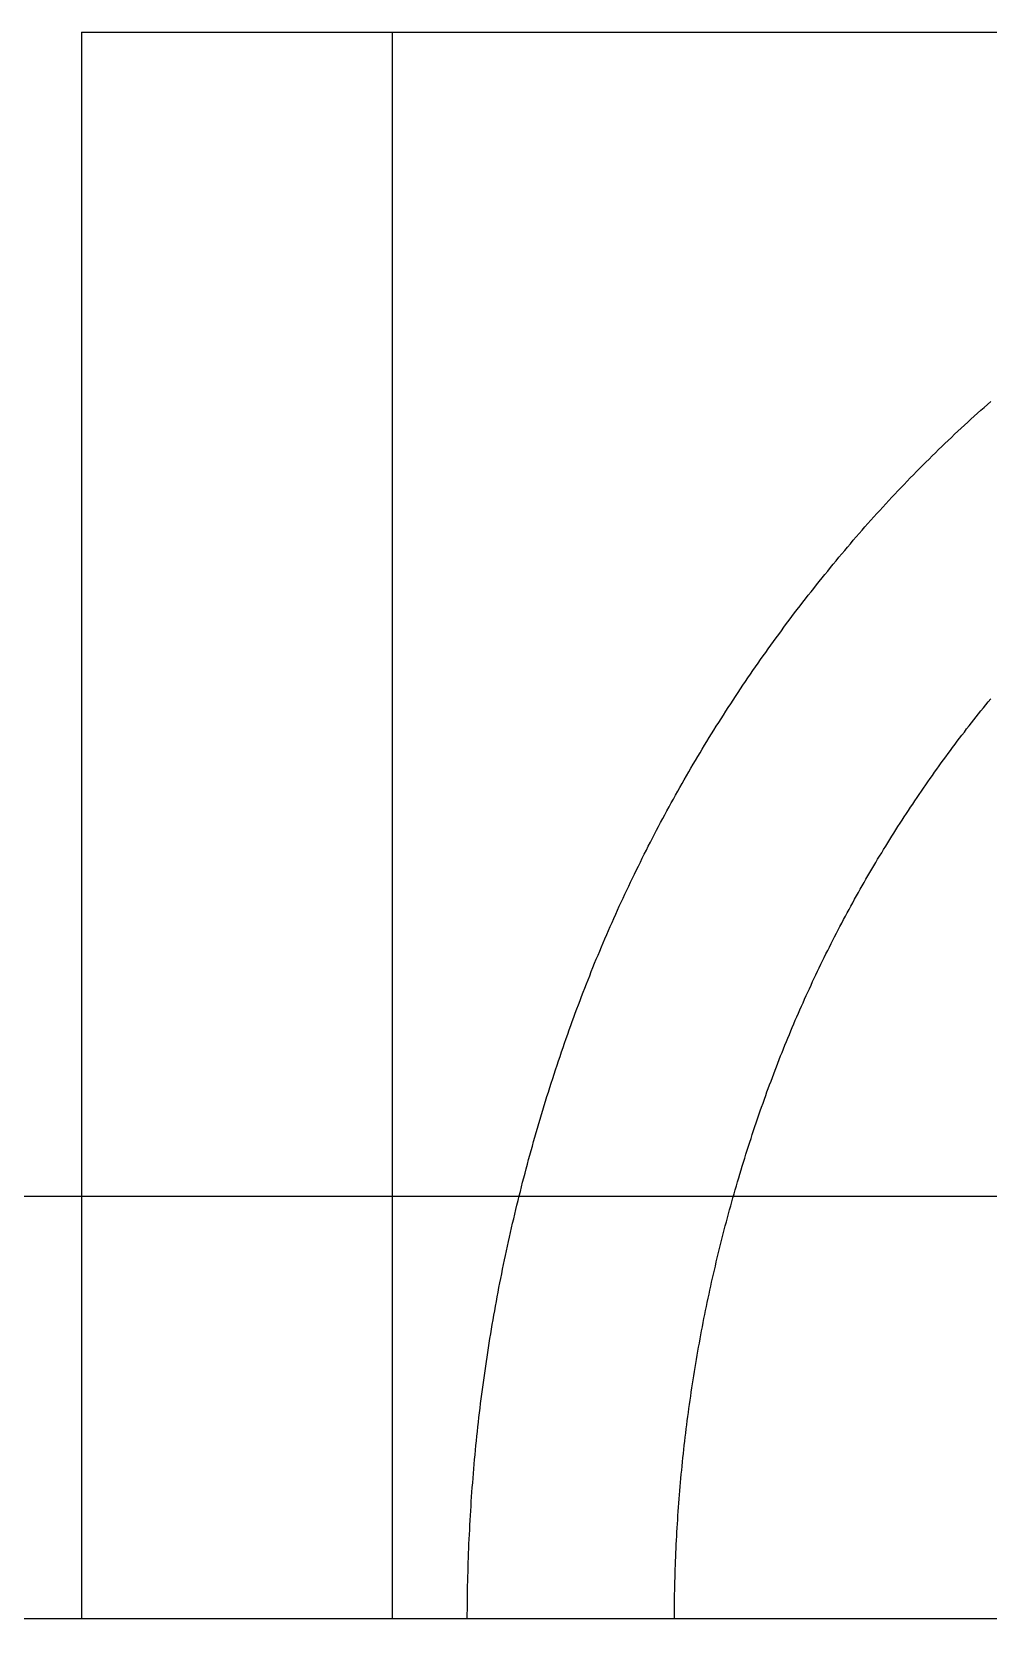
# Model space of a CAD drawing. Header units: millimetres. Extents: x 340 to 1003762, y 22 to 362022.
# Drawn here: x 612918.3 to 613039.3, y 291657.9 to 291861.9 of the extents above; entities that cross this region are included whole.
import ezdxf

# ---------------------------------------------------------------- set-up
doc = ezdxf.new("R2010")
doc.units = ezdxf.units.MM
for name, color, linetype in [('A-DEMOLICION SV', 40, 'Continuous'), ('LSBB_P_002 - PLANTA 1° NIVEL SALA DE VENTAS$0$A-Equipamiento acero inox', 8, 'Continuous'), ('LSBB_P_002 - PLANTA 1° NIVEL SALA DE VENTAS$0$A-TRAS-EQPM', 8, 'Continuous')]:
    doc.layers.add(name, color=color, linetype=linetype)

# ---------------------------------------------------------------- blocks, each defined once
blk = doc.blocks.new('LSBB_P_002 - PLANTA 1° NIVEL SALA DE VENTAS$0$laminadora')
at = {"layer": 'LSBB_P_002 - PLANTA 1° NIVEL SALA DE VENTAS$0$A-TRAS-EQPM'}
for p, q in [((-175623.292, 30446.937), (-175623.292, 30488.198)), ((-175643.37, 30462.806), (-175643.37, 30427.907)), ((-175631.84, 30458.346), (-175631.802, 30458.376)), ((-175631.802, 30458.376), (-175631.765, 30458.407)), ((-175631.765, 30458.407), (-175631.727, 30458.438)), ((-175628.039, 30458.355), (-175628.001, 30458.397)), ((-175628.001, 30458.397), (-175627.964, 30458.44)), ((-175632.07, 30458.164), (-175632.031, 30458.194)), ((-175632.031, 30458.194), (-175631.993, 30458.224)), ((-175631.993, 30458.224), (-175631.955, 30458.254)), ((-175631.955, 30458.254), (-175631.916, 30458.285)), ((-175631.916, 30458.285), (-175631.878, 30458.315)), ((-175631.878, 30458.315), (-175631.84, 30458.346)), ((-175628.227, 30458.147), (-175628.189, 30458.188)), ((-175628.189, 30458.188), (-175628.151, 30458.23)), ((-175628.151, 30458.23), (-175628.114, 30458.271)), ((-175628.114, 30458.271), (-175628.076, 30458.313)), ((-175628.076, 30458.313), (-175628.039, 30458.355)), ((-175632.341, 30457.957), (-175632.302, 30457.987)), ((-175632.302, 30457.987), (-175632.263, 30458.016)), ((-175632.263, 30458.016), (-175632.224, 30458.045)), ((-175632.224, 30458.045), (-175632.186, 30458.075)), ((-175632.186, 30458.075), (-175632.147, 30458.105)), ((-175632.147, 30458.105), (-175632.108, 30458.134)), ((-175632.108, 30458.134), (-175632.07, 30458.164)), ((-175628.419, 30457.941), (-175628.38, 30457.982)), ((-175628.38, 30457.982), (-175628.342, 30458.023)), ((-175628.342, 30458.023), (-175628.303, 30458.064)), ((-175628.303, 30458.064), (-175628.265, 30458.105)), ((-175628.265, 30458.105), (-175628.227, 30458.147)), ((-175632.617, 30457.756), (-175632.577, 30457.785)), ((-175632.577, 30457.785), (-175632.538, 30457.813)), ((-175632.538, 30457.813), (-175632.498, 30457.842)), ((-175632.498, 30457.842), (-175632.459, 30457.871)), ((-175632.459, 30457.871), (-175632.419, 30457.899)), ((-175632.419, 30457.899), (-175632.38, 30457.928)), ((-175632.38, 30457.928), (-175632.341, 30457.957)), ((-175628.614, 30457.738), (-175628.574, 30457.779)), ((-175628.574, 30457.779), (-175628.535, 30457.819)), ((-175628.535, 30457.819), (-175628.496, 30457.859)), ((-175628.496, 30457.859), (-175628.457, 30457.9)), ((-175628.457, 30457.9), (-175628.419, 30457.941)), ((-175632.936, 30457.533), (-175632.896, 30457.561)), ((-175632.896, 30457.561), (-175632.856, 30457.588)), ((-175632.856, 30457.588), (-175632.816, 30457.616)), ((-175632.816, 30457.616), (-175632.776, 30457.644)), ((-175632.776, 30457.644), (-175632.736, 30457.672)), ((-175632.736, 30457.672), (-175632.696, 30457.7)), ((-175632.696, 30457.7), (-175632.656, 30457.728)), ((-175632.656, 30457.728), (-175632.617, 30457.756)), ((-175628.812, 30457.539), (-175628.772, 30457.579)), ((-175628.772, 30457.579), (-175628.732, 30457.618)), ((-175628.732, 30457.618), (-175628.693, 30457.658)), ((-175628.693, 30457.658), (-175628.653, 30457.698)), ((-175628.653, 30457.698), (-175628.614, 30457.738)), ((-175633.22, 30457.344), (-175633.18, 30457.371)), ((-175633.18, 30457.371), (-175633.139, 30457.398)), ((-175633.139, 30457.398), (-175633.098, 30457.425)), ((-175633.098, 30457.425), (-175633.058, 30457.452)), ((-175633.058, 30457.452), (-175633.017, 30457.479)), ((-175633.017, 30457.479), (-175632.977, 30457.506)), ((-175632.977, 30457.506), (-175632.936, 30457.533)), ((-175629.013, 30457.343), (-175628.973, 30457.382)), ((-175628.973, 30457.382), (-175628.932, 30457.421)), ((-175628.932, 30457.421), (-175628.892, 30457.46)), ((-175628.892, 30457.46), (-175628.852, 30457.499)), ((-175628.852, 30457.499), (-175628.812, 30457.539)), ((-175633.549, 30457.135), (-175633.508, 30457.161)), ((-175633.508, 30457.161), (-175633.467, 30457.187)), ((-175633.467, 30457.187), (-175633.426, 30457.213)), ((-175633.426, 30457.213), (-175633.384, 30457.239)), ((-175633.384, 30457.239), (-175633.343, 30457.265)), ((-175633.343, 30457.265), (-175633.302, 30457.291)), ((-175633.302, 30457.291), (-175633.261, 30457.318)), ((-175633.261, 30457.318), (-175633.22, 30457.344)), ((-175629.259, 30457.112), (-175629.218, 30457.15)), ((-175629.218, 30457.15), (-175629.177, 30457.188)), ((-175629.177, 30457.188), (-175629.136, 30457.227)), ((-175629.136, 30457.227), (-175629.095, 30457.265)), ((-175629.095, 30457.265), (-175629.054, 30457.304)), ((-175629.054, 30457.304), (-175629.013, 30457.343)), ((-175633.883, 30456.934), (-175633.841, 30456.958)), ((-175633.841, 30456.958), (-175633.799, 30456.983)), ((-175633.799, 30456.983), (-175633.758, 30457.008)), ((-175633.758, 30457.008), (-175633.716, 30457.033)), ((-175633.716, 30457.033), (-175633.674, 30457.059)), ((-175633.674, 30457.059), (-175633.633, 30457.084)), ((-175633.633, 30457.084), (-175633.591, 30457.11)), ((-175633.591, 30457.11), (-175633.549, 30457.135)), ((-175629.467, 30456.923), (-175629.425, 30456.96)), ((-175629.425, 30456.96), (-175629.384, 30456.998)), ((-175629.384, 30456.998), (-175629.342, 30457.036)), ((-175629.342, 30457.036), (-175629.301, 30457.074)), ((-175629.301, 30457.074), (-175629.259, 30457.112)), ((-175634.264, 30456.716), (-175634.222, 30456.74)), ((-175634.222, 30456.74), (-175634.179, 30456.764)), ((-175634.179, 30456.764), (-175634.137, 30456.788)), ((-175634.137, 30456.788), (-175634.094, 30456.812)), ((-175634.094, 30456.812), (-175634.052, 30456.836)), ((-175634.052, 30456.836), (-175634.01, 30456.86)), ((-175634.01, 30456.86), (-175633.967, 30456.885)), ((-175633.967, 30456.885), (-175633.925, 30456.909)), ((-175633.925, 30456.909), (-175633.883, 30456.934)), ((-175629.679, 30456.737), (-175629.636, 30456.774)), ((-175629.636, 30456.774), (-175629.594, 30456.811)), ((-175629.594, 30456.811), (-175629.552, 30456.848)), ((-175629.552, 30456.848), (-175629.509, 30456.885)), ((-175629.509, 30456.885), (-175629.467, 30456.923)), ((-175634.607, 30456.531), (-175634.564, 30456.554)), ((-175634.564, 30456.554), (-175634.521, 30456.577)), ((-175634.521, 30456.577), (-175634.478, 30456.6)), ((-175634.478, 30456.6), (-175634.435, 30456.623)), ((-175634.435, 30456.623), (-175634.392, 30456.646)), ((-175634.392, 30456.646), (-175634.35, 30456.669)), ((-175634.35, 30456.669), (-175634.307, 30456.693)), ((-175634.307, 30456.693), (-175634.264, 30456.716)), ((-175629.936, 30456.519), (-175629.893, 30456.555)), ((-175629.893, 30456.555), (-175629.85, 30456.591)), ((-175629.85, 30456.591), (-175629.807, 30456.627)), ((-175629.807, 30456.627), (-175629.764, 30456.664)), ((-175629.764, 30456.664), (-175629.721, 30456.7)), ((-175629.721, 30456.7), (-175629.679, 30456.737)), ((-175635.042, 30456.311), (-175634.999, 30456.333)), ((-175634.999, 30456.333), (-175634.955, 30456.354)), ((-175634.955, 30456.354), (-175634.911, 30456.376)), ((-175634.911, 30456.376), (-175634.868, 30456.398)), ((-175634.868, 30456.398), (-175634.824, 30456.42)), ((-175634.824, 30456.42), (-175634.781, 30456.442)), ((-175634.781, 30456.442), (-175634.737, 30456.464)), ((-175634.737, 30456.464), (-175634.694, 30456.486)), ((-175634.694, 30456.486), (-175634.651, 30456.509)), ((-175634.651, 30456.509), (-175634.607, 30456.531)), ((-175630.197, 30456.305), (-175630.153, 30456.34)), ((-175630.153, 30456.34), (-175630.11, 30456.376)), ((-175630.11, 30456.376), (-175630.066, 30456.411)), ((-175630.066, 30456.411), (-175630.023, 30456.447)), ((-175630.023, 30456.447), (-175629.979, 30456.483)), ((-175629.979, 30456.483), (-175629.936, 30456.519)), ((-175635.439, 30456.124), (-175635.395, 30456.145)), ((-175635.395, 30456.145), (-175635.35, 30456.165)), ((-175635.35, 30456.165), (-175635.306, 30456.185)), ((-175635.306, 30456.185), (-175635.262, 30456.206)), ((-175635.262, 30456.206), (-175635.218, 30456.227)), ((-175635.218, 30456.227), (-175635.174, 30456.248)), ((-175635.174, 30456.248), (-175635.13, 30456.269)), ((-175635.13, 30456.269), (-175635.086, 30456.29)), ((-175635.086, 30456.29), (-175635.042, 30456.311)), ((-175630.462, 30456.095), (-175630.417, 30456.13)), ((-175630.417, 30456.13), (-175630.373, 30456.165)), ((-175630.373, 30456.165), (-175630.329, 30456.199)), ((-175630.329, 30456.199), (-175630.285, 30456.234)), ((-175630.285, 30456.234), (-175630.241, 30456.269)), ((-175630.241, 30456.269), (-175630.197, 30456.305)), ((-175635.93, 30455.909), (-175635.885, 30455.928)), ((-175635.885, 30455.928), (-175635.84, 30455.947)), ((-175635.84, 30455.947), (-175635.795, 30455.966)), ((-175635.795, 30455.966), (-175635.751, 30455.986)), ((-175635.751, 30455.986), (-175635.706, 30456.005)), ((-175635.706, 30456.005), (-175635.661, 30456.025)), ((-175635.661, 30456.025), (-175635.617, 30456.044)), ((-175635.617, 30456.044), (-175635.572, 30456.064)), ((-175635.572, 30456.064), (-175635.528, 30456.084)), ((-175635.528, 30456.084), (-175635.483, 30456.104)), ((-175635.483, 30456.104), (-175635.439, 30456.124)), ((-175630.73, 30455.89), (-175630.685, 30455.924)), ((-175630.685, 30455.924), (-175630.64, 30455.958)), ((-175630.64, 30455.958), (-175630.595, 30455.992)), ((-175630.595, 30455.992), (-175630.551, 30456.026)), ((-175630.551, 30456.026), (-175630.506, 30456.061)), ((-175630.506, 30456.061), (-175630.462, 30456.095)), ((-175636.428, 30455.71), (-175636.382, 30455.728)), ((-175636.382, 30455.728), (-175636.337, 30455.745)), ((-175636.337, 30455.745), (-175636.291, 30455.763)), ((-175636.291, 30455.763), (-175636.246, 30455.781)), ((-175636.246, 30455.781), (-175636.201, 30455.799)), ((-175636.201, 30455.799), (-175636.156, 30455.817)), ((-175636.156, 30455.817), (-175636.11, 30455.835)), ((-175636.11, 30455.835), (-175636.065, 30455.854)), ((-175636.065, 30455.854), (-175636.02, 30455.872)), ((-175636.02, 30455.872), (-175635.975, 30455.891)), ((-175635.975, 30455.891), (-175635.93, 30455.909)), ((-175631.002, 30455.69), (-175630.956, 30455.723)), ((-175630.956, 30455.723), (-175630.911, 30455.756)), ((-175630.911, 30455.756), (-175630.865, 30455.79)), ((-175630.865, 30455.79), (-175630.82, 30455.823)), ((-175630.82, 30455.823), (-175630.775, 30455.857)), ((-175630.775, 30455.857), (-175630.73, 30455.89)), ((-175636.991, 30455.506), (-175636.942, 30455.523)), ((-175636.942, 30455.523), (-175636.892, 30455.54)), ((-175636.892, 30455.54), (-175636.843, 30455.558)), ((-175636.843, 30455.558), (-175636.794, 30455.575)), ((-175636.794, 30455.575), (-175636.748, 30455.592)), ((-175636.748, 30455.592), (-175636.702, 30455.608)), ((-175636.702, 30455.608), (-175636.656, 30455.625)), ((-175636.656, 30455.625), (-175636.61, 30455.642)), ((-175636.61, 30455.642), (-175636.565, 30455.659)), ((-175636.565, 30455.659), (-175636.519, 30455.676)), ((-175636.519, 30455.676), (-175636.473, 30455.693)), ((-175636.473, 30455.693), (-175636.428, 30455.71)), ((-175631.277, 30455.495), (-175631.231, 30455.527)), ((-175631.231, 30455.527), (-175631.185, 30455.559)), ((-175631.185, 30455.559), (-175631.139, 30455.592)), ((-175631.139, 30455.592), (-175631.093, 30455.625)), ((-175631.093, 30455.625), (-175631.047, 30455.657)), ((-175631.047, 30455.657), (-175631.002, 30455.69)), ((-175637.589, 30455.311), (-175637.539, 30455.327)), ((-175637.539, 30455.327), (-175637.489, 30455.342)), ((-175637.489, 30455.342), (-175637.439, 30455.358)), ((-175637.439, 30455.358), (-175637.389, 30455.374)), ((-175637.389, 30455.374), (-175637.339, 30455.39)), ((-175637.339, 30455.39), (-175637.289, 30455.406)), ((-175637.289, 30455.406), (-175637.24, 30455.422)), ((-175637.24, 30455.422), (-175637.19, 30455.439)), ((-175637.19, 30455.439), (-175637.14, 30455.456)), ((-175637.14, 30455.456), (-175637.091, 30455.472)), ((-175637.091, 30455.472), (-175637.041, 30455.489)), ((-175637.041, 30455.489), (-175636.991, 30455.506)), ((-175631.555, 30455.304), (-175631.509, 30455.335)), ((-175631.509, 30455.335), (-175631.462, 30455.367)), ((-175631.462, 30455.367), (-175631.416, 30455.399)), ((-175631.416, 30455.399), (-175631.369, 30455.431)), ((-175631.369, 30455.431), (-175631.323, 30455.463)), ((-175631.323, 30455.463), (-175631.277, 30455.495)), ((-175638.345, 30455.094), (-175638.294, 30455.108)), ((-175638.294, 30455.108), (-175638.243, 30455.122)), ((-175638.243, 30455.122), (-175638.193, 30455.135)), ((-175638.193, 30455.135), (-175638.142, 30455.149)), ((-175638.142, 30455.149), (-175638.092, 30455.163)), ((-175638.092, 30455.163), (-175638.041, 30455.177)), ((-175638.041, 30455.177), (-175637.991, 30455.192)), ((-175637.991, 30455.192), (-175637.941, 30455.206)), ((-175637.941, 30455.206), (-175637.89, 30455.221)), ((-175637.89, 30455.221), (-175637.84, 30455.235)), ((-175637.84, 30455.235), (-175637.79, 30455.25)), ((-175637.79, 30455.25), (-175637.74, 30455.265)), ((-175637.74, 30455.265), (-175637.689, 30455.28)), ((-175637.689, 30455.28), (-175637.639, 30455.296)), ((-175637.639, 30455.296), (-175637.589, 30455.311)), ((-175631.885, 30455.088), (-175631.837, 30455.118)), ((-175631.837, 30455.118), (-175631.79, 30455.149)), ((-175631.79, 30455.149), (-175631.743, 30455.18)), ((-175631.743, 30455.18), (-175631.696, 30455.21)), ((-175631.696, 30455.21), (-175631.649, 30455.242)), ((-175631.649, 30455.242), (-175631.602, 30455.273)), ((-175631.602, 30455.273), (-175631.555, 30455.304)), ((-175639.159, 30454.897), (-175639.108, 30454.908)), ((-175639.108, 30454.908), (-175639.057, 30454.92)), ((-175639.057, 30454.92), (-175639.006, 30454.931)), ((-175639.006, 30454.931), (-175638.955, 30454.943)), ((-175638.955, 30454.943), (-175638.904, 30454.955)), ((-175638.904, 30454.955), (-175638.853, 30454.967)), ((-175638.853, 30454.967), (-175638.802, 30454.979)), ((-175638.802, 30454.979), (-175638.751, 30454.991)), ((-175638.751, 30454.991), (-175638.7, 30455.004)), ((-175638.7, 30455.004), (-175638.649, 30455.016)), ((-175638.649, 30455.016), (-175638.598, 30455.029)), ((-175638.598, 30455.029), (-175638.547, 30455.042)), ((-175638.547, 30455.042), (-175638.497, 30455.055)), ((-175638.497, 30455.055), (-175638.446, 30455.068)), ((-175638.446, 30455.068), (-175638.395, 30455.081)), ((-175638.395, 30455.081), (-175638.345, 30455.094)), ((-175632.218, 30454.878), (-175632.17, 30454.907)), ((-175632.17, 30454.907), (-175632.122, 30454.937)), ((-175632.122, 30454.937), (-175632.074, 30454.967)), ((-175632.074, 30454.967), (-175632.027, 30454.997)), ((-175632.027, 30454.997), (-175631.979, 30455.027)), ((-175631.979, 30455.027), (-175631.932, 30455.057)), ((-175631.932, 30455.057), (-175631.885, 30455.088)), ((-175640.188, 30454.699), (-175640.137, 30454.708)), ((-175640.137, 30454.708), (-175640.085, 30454.716)), ((-175640.085, 30454.716), (-175640.033, 30454.725)), ((-175640.033, 30454.725), (-175639.982, 30454.734)), ((-175639.982, 30454.734), (-175639.93, 30454.743)), ((-175639.93, 30454.743), (-175639.879, 30454.753)), ((-175639.879, 30454.753), (-175639.827, 30454.762)), ((-175639.827, 30454.762), (-175639.775, 30454.772)), ((-175639.775, 30454.772), (-175639.724, 30454.781)), ((-175639.724, 30454.781), (-175639.672, 30454.791)), ((-175639.672, 30454.791), (-175639.621, 30454.801)), ((-175639.621, 30454.801), (-175639.57, 30454.811)), ((-175639.57, 30454.811), (-175639.518, 30454.821)), ((-175639.518, 30454.821), (-175639.467, 30454.832)), ((-175639.467, 30454.832), (-175639.416, 30454.842)), ((-175639.416, 30454.842), (-175639.364, 30454.853)), ((-175639.364, 30454.853), (-175639.313, 30454.864)), ((-175639.313, 30454.864), (-175639.262, 30454.875)), ((-175639.262, 30454.875), (-175639.211, 30454.886)), ((-175639.211, 30454.886), (-175639.159, 30454.897)), ((-175632.555, 30454.675), (-175632.507, 30454.704)), ((-175632.507, 30454.704), (-175632.458, 30454.732)), ((-175632.458, 30454.732), (-175632.41, 30454.761)), ((-175632.41, 30454.761), (-175632.362, 30454.79)), ((-175632.362, 30454.79), (-175632.314, 30454.819)), ((-175632.314, 30454.819), (-175632.266, 30454.849)), ((-175632.266, 30454.849), (-175632.218, 30454.878)), ((-175641.905, 30454.493), (-175641.852, 30454.497)), ((-175641.852, 30454.497), (-175641.8, 30454.501)), ((-175641.8, 30454.501), (-175641.748, 30454.506)), ((-175641.748, 30454.506), (-175641.696, 30454.51)), ((-175641.696, 30454.51), (-175641.644, 30454.515)), ((-175641.644, 30454.515), (-175641.591, 30454.519)), ((-175641.591, 30454.519), (-175641.539, 30454.524)), ((-175641.539, 30454.524), (-175641.487, 30454.529)), ((-175641.487, 30454.529), (-175641.435, 30454.534)), ((-175641.435, 30454.534), (-175641.383, 30454.54)), ((-175641.383, 30454.54), (-175641.331, 30454.545)), ((-175641.331, 30454.545), (-175641.278, 30454.551)), ((-175641.278, 30454.551), (-175641.226, 30454.556)), ((-175641.226, 30454.556), (-175641.174, 30454.562)), ((-175641.174, 30454.562), (-175641.122, 30454.568)), ((-175641.122, 30454.568), (-175641.07, 30454.574)), ((-175641.07, 30454.574), (-175641.018, 30454.58)), ((-175641.018, 30454.58), (-175640.966, 30454.587)), ((-175640.966, 30454.587), (-175640.914, 30454.593)), ((-175640.914, 30454.593), (-175640.862, 30454.6)), ((-175640.862, 30454.6), (-175640.81, 30454.607)), ((-175640.81, 30454.607), (-175640.758, 30454.614)), ((-175640.758, 30454.614), (-175640.706, 30454.621)), ((-175640.706, 30454.621), (-175640.655, 30454.628)), ((-175640.655, 30454.628), (-175640.603, 30454.635)), ((-175640.603, 30454.635), (-175640.551, 30454.643)), ((-175640.551, 30454.643), (-175640.499, 30454.65)), ((-175640.499, 30454.65), (-175640.447, 30454.658)), ((-175640.447, 30454.658), (-175640.395, 30454.666)), ((-175640.395, 30454.666), (-175640.344, 30454.674)), ((-175640.344, 30454.674), (-175640.292, 30454.682)), ((-175640.292, 30454.682), (-175640.24, 30454.691)), ((-175640.24, 30454.691), (-175640.188, 30454.699)), ((-175632.897, 30454.479), (-175632.848, 30454.506)), ((-175632.848, 30454.506), (-175632.799, 30454.534)), ((-175632.799, 30454.534), (-175632.75, 30454.562)), ((-175632.75, 30454.562), (-175632.701, 30454.59)), ((-175632.701, 30454.59), (-175632.652, 30454.618)), ((-175632.652, 30454.618), (-175632.604, 30454.646)), ((-175632.604, 30454.646), (-175632.555, 30454.675)), ((-175643.37, 30454.438), (-175643.318, 30454.438)), ((-175643.318, 30454.438), (-175643.266, 30454.438)), ((-175643.266, 30454.438), (-175643.213, 30454.438)), ((-175643.213, 30454.438), (-175643.161, 30454.439)), ((-175643.161, 30454.439), (-175643.108, 30454.44)), ((-175643.108, 30454.44), (-175643.056, 30454.44)), ((-175643.056, 30454.44), (-175643.004, 30454.441)), ((-175643.004, 30454.441), (-175642.951, 30454.442)), ((-175642.951, 30454.442), (-175642.899, 30454.444)), ((-175642.899, 30454.444), (-175642.846, 30454.445)), ((-175642.846, 30454.445), (-175642.794, 30454.446)), ((-175642.794, 30454.446), (-175642.742, 30454.448)), ((-175642.742, 30454.448), (-175642.689, 30454.45)), ((-175642.689, 30454.45), (-175642.637, 30454.452)), ((-175642.637, 30454.452), (-175642.585, 30454.454)), ((-175642.585, 30454.454), (-175642.532, 30454.456)), ((-175642.532, 30454.456), (-175642.48, 30454.458)), ((-175642.48, 30454.458), (-175642.428, 30454.461)), ((-175642.428, 30454.461), (-175642.375, 30454.463)), ((-175642.375, 30454.463), (-175642.323, 30454.466)), ((-175642.323, 30454.466), (-175642.271, 30454.469)), ((-175642.271, 30454.469), (-175642.218, 30454.472)), ((-175642.218, 30454.472), (-175642.166, 30454.475)), ((-175642.166, 30454.475), (-175642.114, 30454.479)), ((-175642.114, 30454.479), (-175642.061, 30454.482)), ((-175642.061, 30454.482), (-175642.009, 30454.486)), ((-175642.009, 30454.486), (-175641.957, 30454.489)), ((-175641.957, 30454.489), (-175641.905, 30454.493)), ((-175633.242, 30454.289), (-175633.193, 30454.316)), ((-175633.193, 30454.316), (-175633.143, 30454.343)), ((-175633.143, 30454.343), (-175633.094, 30454.37)), ((-175633.094, 30454.37), (-175633.044, 30454.397)), ((-175633.044, 30454.397), (-175632.995, 30454.424)), ((-175632.995, 30454.424), (-175632.946, 30454.451)), ((-175632.946, 30454.451), (-175632.897, 30454.479)), ((-175633.641, 30454.082), (-175633.591, 30454.107)), ((-175633.591, 30454.107), (-175633.541, 30454.133)), ((-175633.541, 30454.133), (-175633.491, 30454.159)), ((-175633.491, 30454.159), (-175633.441, 30454.184)), ((-175633.441, 30454.184), (-175633.391, 30454.211)), ((-175633.391, 30454.211), (-175633.341, 30454.237)), ((-175633.341, 30454.237), (-175633.292, 30454.263)), ((-175633.292, 30454.263), (-175633.242, 30454.289)), ((-175634.096, 30453.859), (-175634.045, 30453.883)), ((-175634.045, 30453.883), (-175633.995, 30453.908)), ((-175633.995, 30453.908), (-175633.944, 30453.932)), ((-175633.944, 30453.932), (-175633.893, 30453.957)), ((-175633.893, 30453.957), (-175633.843, 30453.981)), ((-175633.843, 30453.981), (-175633.792, 30454.006)), ((-175633.792, 30454.006), (-175633.742, 30454.031)), ((-175633.742, 30454.031), (-175633.692, 30454.056)), ((-175633.692, 30454.056), (-175633.641, 30454.082)), ((-175634.505, 30453.671), (-175634.454, 30453.694)), ((-175634.454, 30453.694), (-175634.402, 30453.717)), ((-175634.402, 30453.717), (-175634.351, 30453.74)), ((-175634.351, 30453.74), (-175634.3, 30453.764)), ((-175634.3, 30453.764), (-175634.249, 30453.787)), ((-175634.249, 30453.787), (-175634.198, 30453.811)), ((-175634.198, 30453.811), (-175634.147, 30453.835)), ((-175634.147, 30453.835), (-175634.096, 30453.859)), ((-175634.97, 30453.471), (-175634.918, 30453.492)), ((-175634.918, 30453.492), (-175634.866, 30453.514)), ((-175634.866, 30453.514), (-175634.814, 30453.536)), ((-175634.814, 30453.536), (-175634.763, 30453.558)), ((-175634.763, 30453.558), (-175634.711, 30453.581)), ((-175634.711, 30453.581), (-175634.659, 30453.603)), ((-175634.659, 30453.603), (-175634.608, 30453.626)), ((-175634.608, 30453.626), (-175634.556, 30453.648)), ((-175634.556, 30453.648), (-175634.505, 30453.671)), ((-175635.493, 30453.263), (-175635.44, 30453.283)), ((-175635.44, 30453.283), (-175635.388, 30453.303)), ((-175635.388, 30453.303), (-175635.335, 30453.323)), ((-175635.335, 30453.323), (-175635.283, 30453.344)), ((-175635.283, 30453.344), (-175635.231, 30453.365)), ((-175635.231, 30453.365), (-175635.178, 30453.386)), ((-175635.178, 30453.386), (-175635.126, 30453.407)), ((-175635.126, 30453.407), (-175635.074, 30453.428)), ((-175635.074, 30453.428), (-175635.022, 30453.449)), ((-175635.022, 30453.449), (-175634.97, 30453.471)), ((-175636.083, 30453.048), (-175636.027, 30453.067)), ((-175636.027, 30453.067), (-175635.971, 30453.087)), ((-175635.971, 30453.087), (-175635.915, 30453.107)), ((-175635.915, 30453.107), (-175635.862, 30453.126)), ((-175635.862, 30453.126), (-175635.809, 30453.145)), ((-175635.809, 30453.145), (-175635.756, 30453.164)), ((-175635.756, 30453.164), (-175635.703, 30453.183)), ((-175635.703, 30453.183), (-175635.651, 30453.203)), ((-175635.651, 30453.203), (-175635.598, 30453.223)), ((-175635.598, 30453.223), (-175635.545, 30453.243)), ((-175635.545, 30453.243), (-175635.493, 30453.263)), ((-175636.647, 30452.861), (-175636.59, 30452.879)), ((-175636.59, 30452.879), (-175636.533, 30452.897)), ((-175636.533, 30452.897), (-175636.477, 30452.915)), ((-175636.477, 30452.915), (-175636.421, 30452.934)), ((-175636.421, 30452.934), (-175636.364, 30452.952)), ((-175636.364, 30452.952), (-175636.308, 30452.971)), ((-175636.308, 30452.971), (-175636.252, 30452.99)), ((-175636.252, 30452.99), (-175636.195, 30453.009)), ((-175636.195, 30453.009), (-175636.139, 30453.028)), ((-175636.139, 30453.028), (-175636.083, 30453.048)), ((-175637.329, 30452.656), (-175637.272, 30452.672)), ((-175637.272, 30452.672), (-175637.215, 30452.688)), ((-175637.215, 30452.688), (-175637.158, 30452.705)), ((-175637.158, 30452.705), (-175637.101, 30452.722)), ((-175637.101, 30452.722), (-175637.044, 30452.738)), ((-175637.044, 30452.738), (-175636.987, 30452.755)), ((-175636.987, 30452.755), (-175636.93, 30452.773)), ((-175636.93, 30452.773), (-175636.873, 30452.79)), ((-175636.873, 30452.79), (-175636.817, 30452.807)), ((-175636.817, 30452.807), (-175636.76, 30452.825)), ((-175636.76, 30452.825), (-175636.703, 30452.843)), ((-175636.703, 30452.843), (-175636.647, 30452.861)), ((-175638.133, 30452.445), (-175638.076, 30452.459)), ((-175638.076, 30452.459), (-175638.018, 30452.473)), ((-175638.018, 30452.473), (-175637.96, 30452.488)), ((-175637.96, 30452.488), (-175637.903, 30452.502)), ((-175637.903, 30452.502), (-175637.845, 30452.517)), ((-175637.845, 30452.517), (-175637.788, 30452.532)), ((-175637.788, 30452.532), (-175637.73, 30452.547)), ((-175637.73, 30452.547), (-175637.673, 30452.562)), ((-175637.673, 30452.562), (-175637.615, 30452.577)), ((-175637.615, 30452.577), (-175637.558, 30452.592)), ((-175637.558, 30452.592), (-175637.501, 30452.608)), ((-175637.501, 30452.608), (-175637.444, 30452.624)), ((-175637.444, 30452.624), (-175637.386, 30452.64)), ((-175637.386, 30452.64), (-175637.329, 30452.656)), ((-175639.061, 30452.241), (-175639.003, 30452.252)), ((-175639.003, 30452.252), (-175638.945, 30452.264)), ((-175638.945, 30452.264), (-175638.887, 30452.276)), ((-175638.887, 30452.276), (-175638.828, 30452.288)), ((-175638.828, 30452.288), (-175638.77, 30452.3)), ((-175638.77, 30452.3), (-175638.712, 30452.313)), ((-175638.712, 30452.313), (-175638.654, 30452.325)), ((-175638.654, 30452.325), (-175638.596, 30452.338)), ((-175638.596, 30452.338), (-175638.538, 30452.351)), ((-175638.538, 30452.351), (-175638.48, 30452.364)), ((-175638.48, 30452.364), (-175638.422, 30452.377)), ((-175638.422, 30452.377), (-175638.364, 30452.39)), ((-175638.364, 30452.39), (-175638.307, 30452.404)), ((-175638.307, 30452.404), (-175638.249, 30452.417)), ((-175638.249, 30452.417), (-175638.191, 30452.431)), ((-175638.191, 30452.431), (-175638.133, 30452.445)), ((-175640.232, 30452.041), (-175640.173, 30452.05)), ((-175640.173, 30452.05), (-175640.114, 30452.058)), ((-175640.114, 30452.058), (-175640.056, 30452.067)), ((-175640.056, 30452.067), (-175639.997, 30452.076)), ((-175639.997, 30452.076), (-175639.938, 30452.085)), ((-175639.938, 30452.085), (-175639.88, 30452.095)), ((-175639.88, 30452.095), (-175639.821, 30452.104)), ((-175639.821, 30452.104), (-175639.762, 30452.114)), ((-175639.762, 30452.114), (-175639.704, 30452.123)), ((-175639.704, 30452.123), (-175639.645, 30452.133)), ((-175639.645, 30452.133), (-175639.587, 30452.143)), ((-175639.587, 30452.143), (-175639.528, 30452.153)), ((-175639.528, 30452.153), (-175639.47, 30452.164)), ((-175639.47, 30452.164), (-175639.411, 30452.174)), ((-175639.411, 30452.174), (-175639.353, 30452.185)), ((-175639.353, 30452.185), (-175639.294, 30452.196)), ((-175639.294, 30452.196), (-175639.236, 30452.207)), ((-175639.236, 30452.207), (-175639.178, 30452.218)), ((-175639.178, 30452.218), (-175639.119, 30452.229)), ((-175639.119, 30452.229), (-175639.061, 30452.241)), ((-175642.36, 30451.841), (-175642.3, 30451.844)), ((-175642.3, 30451.844), (-175642.241, 30451.847)), ((-175642.241, 30451.847), (-175642.182, 30451.85)), ((-175642.182, 30451.85), (-175642.122, 30451.853)), ((-175642.122, 30451.853), (-175642.063, 30451.856)), ((-175642.063, 30451.856), (-175642.004, 30451.86)), ((-175642.004, 30451.86), (-175641.945, 30451.864)), ((-175641.945, 30451.864), (-175641.885, 30451.868)), ((-175641.885, 30451.868), (-175641.826, 30451.872)), ((-175641.826, 30451.872), (-175641.767, 30451.876)), ((-175641.767, 30451.876), (-175641.708, 30451.88)), ((-175641.708, 30451.88), (-175641.648, 30451.885)), ((-175641.648, 30451.885), (-175641.589, 30451.89)), ((-175641.589, 30451.89), (-175641.53, 30451.895)), ((-175641.53, 30451.895), (-175641.471, 30451.9)), ((-175641.471, 30451.9), (-175641.412, 30451.905)), ((-175641.412, 30451.905), (-175641.352, 30451.91)), ((-175641.352, 30451.91), (-175641.293, 30451.916)), ((-175641.293, 30451.916), (-175641.234, 30451.921)), ((-175641.234, 30451.921), (-175641.175, 30451.927)), ((-175641.175, 30451.927), (-175641.116, 30451.933)), ((-175641.116, 30451.933), (-175641.057, 30451.939)), ((-175641.057, 30451.939), (-175640.998, 30451.945)), ((-175640.998, 30451.945), (-175640.939, 30451.952)), ((-175640.939, 30451.952), (-175640.88, 30451.958)), ((-175640.88, 30451.958), (-175640.821, 30451.965)), ((-175640.821, 30451.965), (-175640.762, 30451.972)), ((-175640.762, 30451.972), (-175640.703, 30451.979)), ((-175640.703, 30451.979), (-175640.644, 30451.986)), ((-175640.644, 30451.986), (-175640.585, 30451.994)), ((-175640.585, 30451.994), (-175640.526, 30452.001)), ((-175640.526, 30452.001), (-175640.467, 30452.009)), ((-175640.467, 30452.009), (-175640.408, 30452.017)), ((-175640.408, 30452.017), (-175640.35, 30452.025)), ((-175640.35, 30452.025), (-175640.291, 30452.033)), ((-175640.291, 30452.033), (-175640.232, 30452.041)), ((-175643.369, 30451.817), (-175643.309, 30451.817)), ((-175643.309, 30451.817), (-175643.25, 30451.818)), ((-175643.25, 30451.818), (-175643.191, 30451.818)), ((-175643.191, 30451.818), (-175643.131, 30451.819)), ((-175643.131, 30451.819), (-175643.072, 30451.82)), ((-175643.072, 30451.82), (-175643.012, 30451.82)), ((-175643.012, 30451.82), (-175642.953, 30451.821)), ((-175642.953, 30451.821), (-175642.894, 30451.823)), ((-175642.894, 30451.823), (-175642.834, 30451.824)), ((-175642.834, 30451.824), (-175642.775, 30451.826)), ((-175642.775, 30451.826), (-175642.716, 30451.827)), ((-175642.716, 30451.827), (-175642.656, 30451.829)), ((-175642.656, 30451.829), (-175642.597, 30451.831)), ((-175642.597, 30451.831), (-175642.538, 30451.833)), ((-175642.538, 30451.833), (-175642.478, 30451.836)), ((-175642.478, 30451.836), (-175642.419, 30451.838)), ((-175642.419, 30451.838), (-175642.36, 30451.841)), ((-175623.292, 30450.867), (-175643.37, 30450.867)), ((-175623.292, 30446.937), (-175643.37, 30446.937))]:
    blk.add_line(p, q, dxfattribs=at)
blk = doc.blocks.new('LSBB_P_002 - PLANTA 1° NIVEL SALA DE VENTAS', base_point=(223.56961, 14.22023))
at = {"layer": 'LSBB_P_002 - PLANTA 1° NIVEL SALA DE VENTAS$0$A-Equipamiento acero inox'}
blk.add_lwpolyline([(835.75135, 305.22333), (837.15135, 305.22333), (837.15135, 305.82333), (835.75135, 305.82333)], close=True, dxfattribs=at)
at = {"layer": 'LSBB_P_002 - PLANTA 1° NIVEL SALA DE VENTAS$0$A-Equipamiento acero inox', "extrusion": (0, 0, -1), "xscale": 0.01, "yscale": 0.01, "zscale": -0.01, "rotation": 90}
blk.add_blockref('LSBB_P_002 - PLANTA 1° NIVEL SALA DE VENTAS$0$laminadora', (-531.67384, 2062.20358, -0.00175), dxfattribs=at)

msp = doc.modelspace()

# ---------------------------------------------------------------- block references
at = {"layer": 'A-DEMOLICION SV', "xscale": 1000, "yscale": 1000, "zscale": 1000}
msp.add_blockref('LSBB_P_002 - PLANTA 1° NIVEL SALA DE VENTAS', (350.92, 111.52), dxfattribs=at)

doc.saveas('drawing.dxf')
